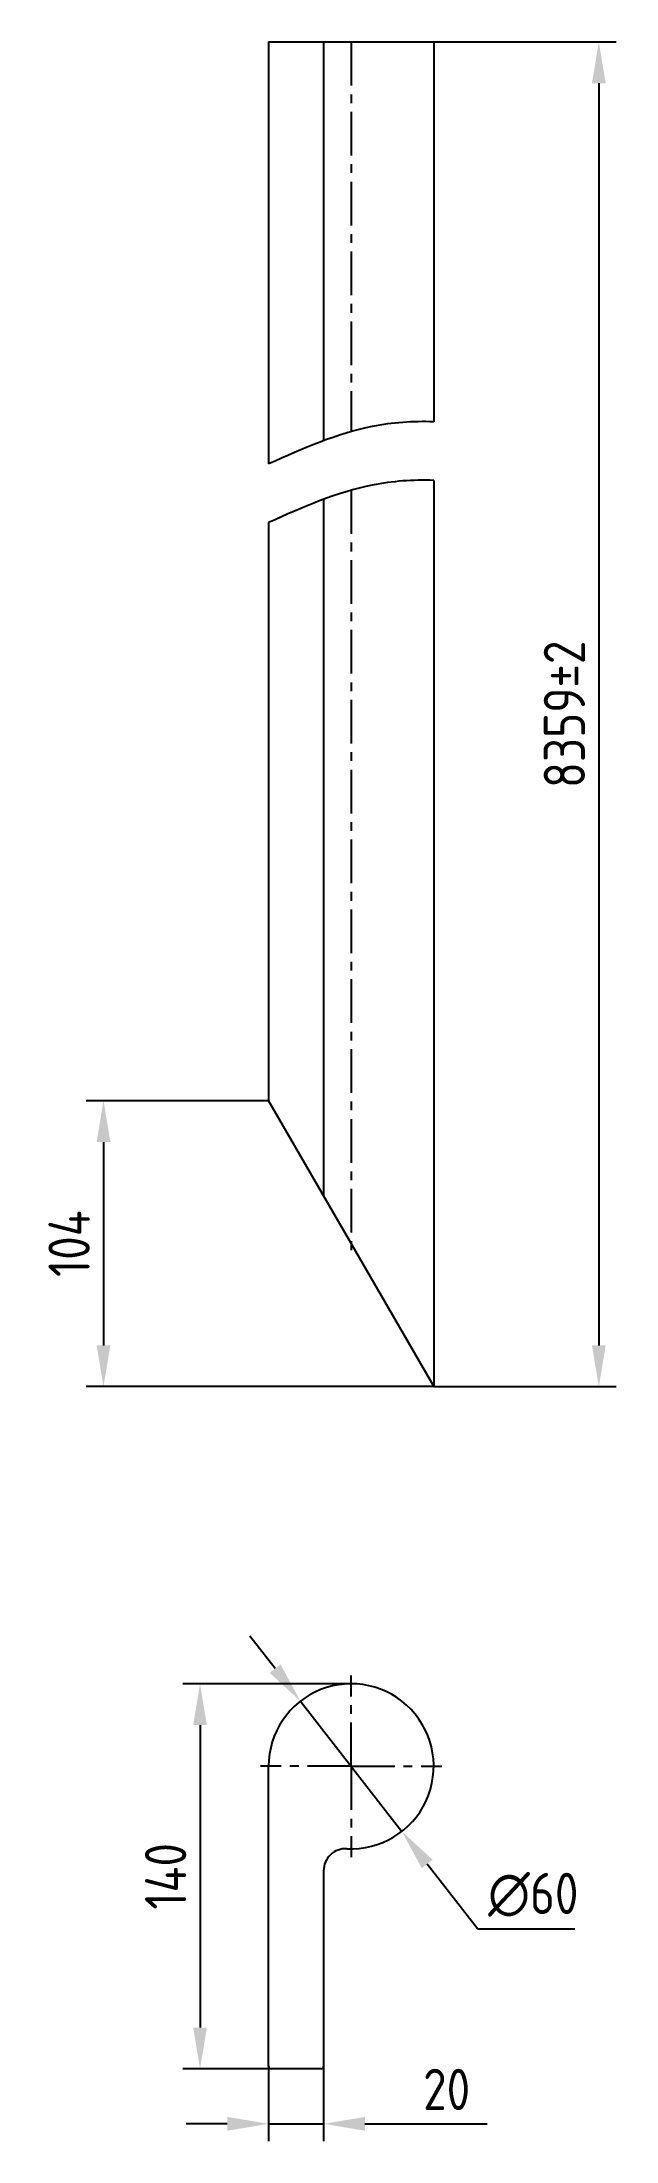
# Model space of a CAD drawing. Header units: millimetres. Extents: x 101 to 3765, y 35 to 978.
# Drawn here: x 3557 to 3765, y 214 to 978 of the extents above; entities outside this region: 1.
# The model-space entities are those that its viewports show. They can reach past a viewport. Long polylines and large blocks are cut down to what shows.
import ezdxf

# ---------------------------------------------------------------- set-up
doc = ezdxf.new("R2010")
doc.units = ezdxf.units.MM
doc.header["$LTSCALE"] = 0.5
doc.linetypes.add('CENTER', pattern=[50.8, 31.75, -6.35, 6.35, -6.35])
for name, color, linetype in [('Bord', 1, 'Continuous'), ('Cen', 5, 'CENTER'), ('Cont', 6, 'Continuous'), ('Dim', 7, 'Continuous')]:
    doc.layers.add(name, color=color, linetype=linetype)
doc.styles.add('Style1', font='romans.shx', dxfattribs={"width": 0.8})
doc.dimstyles.new('Lin', dxfattribs={"dimtxt": 3, "dimasz": 3, "dimexe": 1.25, "dimexo": 0, "dimgap": 1, "dimtad": 1, "dimtoh": 1, "dimdec": 3, "dimtxsty": 'Style1', "dimcen": 2.5, "dimclrt": 3, "dimadec": 0, "dimazin": 0, "dimtfac": 1, "dimtdec": 3, "dimtmove": 0, "dimatfit": 3, "dimldrblk": 'DOT', "dimfxl": 1, "dimarcsym": 0})
doc.dimstyles.new('Lin2$3', dxfattribs={"dimscale": 2, "dimtxt": 3, "dimasz": 3, "dimexe": 1.25, "dimexo": 0, "dimgap": 1, "dimtad": 1, "dimtoh": 1, "dimdec": 3, "dimtxsty": 'Style1', "dimcen": 2.5, "dimclrt": 3, "dimadec": 0, "dimazin": 0, "dimtfac": 1, "dimtdec": 3, "dimtmove": 0, "dimatfit": 3, "dimldrblk": 'DOT', "dimfxl": 1, "dimarcsym": 0})

# ---------------------------------------------------------------- blocks, each defined once
blk = doc.blocks.new('*D33')
at = {"layer": 'Defpoints', "color": 0, "transparency": 16777216}
for p in [(3669.09, 380.68), (3614.17, 240.68), (3640.09, 240.68)]:
    blk.add_point(p, dxfattribs=at)
at = {"layer": 'Dim', "color": 0, "lineweight": -2, "transparency": 16777216}
for p, q in [((3669.09, 380.68), (3607.92, 380.68)), ((3614.17, 365.68), (3614.17, 255.68)), ((3640.09, 240.68), (3607.92, 240.68))]:
    blk.add_line(p, q, dxfattribs=at)
at = {"layer": 'Dim', "color": 0, "transparency": 16777216}
for points in [[(3611.67, 365.68), (3616.67, 365.68), (3614.17, 380.68)], [(3611.67, 255.68), (3616.67, 255.68), (3614.17, 240.68)]]:
    blk.add_solid(points, dxfattribs=at)
at = {"layer": 'Dim', "color": 3, "transparency": 16777216, "insert": (3601.67, 310.68), "char_height": 15, "attachment_point": 5, "rotation": 90, "style": 'Style1'}
blk.add_mtext('140', dxfattribs=at)
blk = doc.blocks.new('_Dot')
at = {"color": 0, "linetype": 'ByBlock', "lineweight": -2}
blk.add_line((-0.5, 0), (-1, 0), dxfattribs=at)
at = {"color": 0, "linetype": 'ByBlock', "const_width": 0.5}
blk.add_lwpolyline([(-0.25, 0, 1), (0.25, 0, 1)], format="xyb", close=True, dxfattribs=at)
blk = doc.blocks.new('*D34')
at = {"layer": 'Defpoints', "color": 0, "transparency": 16777216}
for p in [(3639.09, 241.68), (3659.09, 241.68), (3659.09, 220.7)]:
    blk.add_point(p, dxfattribs=at)
at = {"layer": 'Dim', "color": 0, "lineweight": -2, "transparency": 16777216}
for p, q in [((3639.09, 241.68), (3639.09, 214.45)), ((3659.09, 241.68), (3659.09, 214.45)), ((3624.09, 220.7), (3609.09, 220.7)), ((3639.09, 220.7), (3659.09, 220.7)), ((3674.09, 220.7), (3718.51, 220.7))]:
    blk.add_line(p, q, dxfattribs=at)
at = {"layer": 'Dim', "color": 0, "transparency": 16777216}
for points in [[(3624.09, 223.2), (3624.09, 218.2), (3639.09, 220.7)], [(3674.09, 223.2), (3674.09, 218.2), (3659.09, 220.7)]]:
    blk.add_solid(points, dxfattribs=at)
at = {"layer": 'Dim', "color": 3, "transparency": 16777216, "insert": (3703.8, 233.2), "char_height": 15, "attachment_point": 5, "style": 'Style1'}
blk.add_mtext('20', dxfattribs=at)
blk = doc.blocks.new('*D35')
at = {"layer": 'Defpoints', "color": 0, "transparency": 16777216}
for p in [(3650.67, 374.36), (3687.51, 327)]:
    blk.add_point(p, dxfattribs=at)
at = {"layer": 'Dim', "color": 0, "lineweight": -2, "transparency": 16777216}
for p, q in [((3641.46, 386.2), (3632.25, 398.04)), ((3650.67, 374.36), (3687.51, 327)), ((3715.13, 291.48), (3696.71, 315.16)), ((3750.42, 291.48), (3715.13, 291.48))]:
    blk.add_line(p, q, dxfattribs=at)
at = {"layer": 'Dim', "color": 0, "transparency": 16777216}
for points in [[(3643.43, 387.74), (3639.48, 384.67), (3650.67, 374.36)], [(3698.69, 316.7), (3694.74, 313.63), (3687.51, 327)]]:
    blk.add_solid(points, dxfattribs=at)
at = {"layer": 'Dim', "color": 3, "transparency": 16777216, "insert": (3735.28, 303.98), "char_height": 15, "attachment_point": 5, "style": 'Style1'}
blk.add_mtext('∅60', dxfattribs=at)
blk = doc.blocks.new('*D36')
at = {"layer": 'Defpoints', "color": 0, "transparency": 16777216}
for p in [(3699.09, 977.58), (3699.09, 488.71), (3759.09, 488.71)]:
    blk.add_point(p, dxfattribs=at)
at = {"layer": 'Dim', "color": 0, "lineweight": -2, "transparency": 16777216}
for p, q in [((3699.09, 977.58), (3765.34, 977.58)), ((3759.09, 962.58), (3759.09, 503.71)), ((3699.09, 488.71), (3765.34, 488.71))]:
    blk.add_line(p, q, dxfattribs=at)
at = {"layer": 'Dim', "color": 0, "transparency": 16777216}
for points in [[(3756.59, 962.58), (3761.59, 962.58), (3759.09, 977.58)], [(3756.59, 503.71), (3761.59, 503.71), (3759.09, 488.71)]]:
    blk.add_solid(points, dxfattribs=at)
at = {"layer": 'Dim', "color": 3, "transparency": 16777216, "insert": (3746.59, 733.15), "char_height": 15, "attachment_point": 5, "rotation": 90, "style": 'Style1'}
blk.add_mtext('8359±2', dxfattribs=at)
blk = doc.blocks.new('*D39')
at = {"layer": 'Defpoints', "color": 0, "transparency": 16777216}
for p in [(3639.09, 592.64), (3579.09, 488.71), (3699.09, 488.71)]:
    blk.add_point(p, dxfattribs=at)
at = {"layer": 'Dim', "color": 0, "lineweight": -2, "transparency": 16777216}
for p, q in [((3639.09, 592.64), (3572.84, 592.64)), ((3579.09, 577.64), (3579.09, 503.71)), ((3699.09, 488.71), (3572.84, 488.71))]:
    blk.add_line(p, q, dxfattribs=at)
at = {"layer": 'Dim', "color": 0, "transparency": 16777216}
for points in [[(3576.59, 577.64), (3581.59, 577.64), (3579.09, 592.64)], [(3576.59, 503.71), (3581.59, 503.71), (3579.09, 488.71)]]:
    blk.add_solid(points, dxfattribs=at)
at = {"layer": 'Dim', "color": 3, "transparency": 16777216, "insert": (3566.59, 540.67), "char_height": 15, "attachment_point": 5, "rotation": 90, "style": 'Style1'}
blk.add_mtext('104', dxfattribs=at)

msp = doc.modelspace()

# ---------------------------------------------------------------- linework, layer by layer
at = {"layer": 'Bord'}
for points in [[(3699.0859, 839.5008), (3691.5473, 839.7344), (3671.1031, 838.3944), (3651.5775, 829.773), (3639.0859, 824.1644)], [(3699.0859, 818.1961), (3691.5473, 818.4297), (3671.1031, 817.0897), (3651.5775, 808.4683), (3639.0859, 802.8597)]]:
    msp.add_open_spline(points, degree=3, knots=[68.40680024, 68.40680024, 68.40680024, 68.40680024, 91.57961082, 132.01881091, 132.01881091, 132.01881091, 132.01881091], dxfattribs=at)
at = {"layer": 'Cen'}
for p, q in [((3669.0827, 977.5841), (3669.086, 835.9216)), ((3669.0865, 814.6171), (3669.0929, 537.6739)), ((3669.0859, 350.6841), (3669.0859, 383.6841)), ((3669.0859, 350.6841), (3636.0859, 350.6841)), ((3669.0859, 350.6841), (3702.0859, 350.6841)), ((3669.0859, 350.6841), (3669.0859, 317.6841))]:
    msp.add_line(p, q, dxfattribs=at)
at = {"layer": 'Cont'}
for p, q in [((3639.0859, 977.5841), (3639.0859, 824.1644)), ((3639.0859, 977.5841), (3699.0859, 977.5841)), ((3659.0859, 977.5841), (3659.0859, 832.6067)), ((3699.0859, 977.5841), (3699.0859, 839.5008)), ((3699.0859, 818.1961), (3699.0859, 488.7123)), ((3659.0859, 811.302), (3659.0859, 557.9944)), ((3639.0859, 802.8597), (3639.0859, 592.6354)), ((3639.0859, 592.6354), (3699.0859, 488.7123)), ((3639.0859, 241.6841), (3639.0859, 350.6841)), ((3659.0859, 312.7367), (3659.0859, 241.6841)), ((3658.0859, 240.6841), (3640.0859, 240.6841))]:
    msp.add_line(p, q, dxfattribs=at)
for centre, radius, start, end in [((3669.0859, 350.6841), 30, 266.9830387, 180), ((3667.0859, 312.7367), 8, 86.9830387, 180), ((3640.0859, 241.6841), 1, 180, 270), ((3658.0859, 241.6841), 1, 270, 0)]:
    msp.add_arc(centre, radius, start, end, dxfattribs=at)
at = {"layer": 'Dim'}
msp.add_line((3699.0859, 488.7123), (3673.9006, 488.7123), dxfattribs=at)

# ---------------------------------------------------------------- dimensions: what is measured, and where the dimension line sits
dim = msp.add_linear_dim(base=(3759.0859, 488.7123), p1=(3699.0859, 977.5841), p2=(3699.0859, 488.7123), angle=90, text='8359±2', dimstyle='Lin', override={"dimscale": 5, "dimtp": 0.5, "dimarcsym": 1}, dxfattribs=at)
dim.commit()
dim.dimension.update_dxf_attribs({"geometry": '*D36', "text_midpoint": (3746.5859, 733.1482)})
for base, p1, p2, angle, override, picture, middle in [((3579.0859, 488.7123), (3639.0859, 592.6354), (3699.0859, 488.7123), 90, {"dimscale": 5, "dimdec": 0, "dimtp": 0.5, "dimarcsym": 1}, '*D39', (3566.5859, 540.6739)), ((3614.171, 240.6841), (3669.0859, 380.6841), (3640.0859, 240.6841), 90, {"dimscale": 5, "dimpost": '', "dimtp": 0.5, "dimarcsym": 1}, '*D33', (3601.671, 310.6841)), ((3659.0859, 220.7014), (3639.0859, 241.6841), (3659.0859, 241.6841), 0, {"dimscale": 5, "dimpost": '', "dimtp": 0.5, "dimarcsym": 1}, '*D34', (3703.8002, 233.2014))]:
    dim = msp.add_linear_dim(base=base, p1=p1, p2=p2, angle=angle, dimstyle='Lin', override=override, dxfattribs=at)
    dim.commit()
    dim.dimension.update_dxf_attribs({"geometry": picture, "text_midpoint": middle})
dim = msp.add_diameter_dim_2p(p1=(3650.6668, 374.3639), p2=(3687.5051, 327.0042), dimstyle='Lin2$3', override={"dimscale": 5, "dimpost": ''}, dxfattribs=at)
dim.commit()
dim.dimension.update_dxf_attribs({"geometry": '*D35', "text_midpoint": (3735.2766, 303.9844)})

doc.saveas('drawing.dxf')
